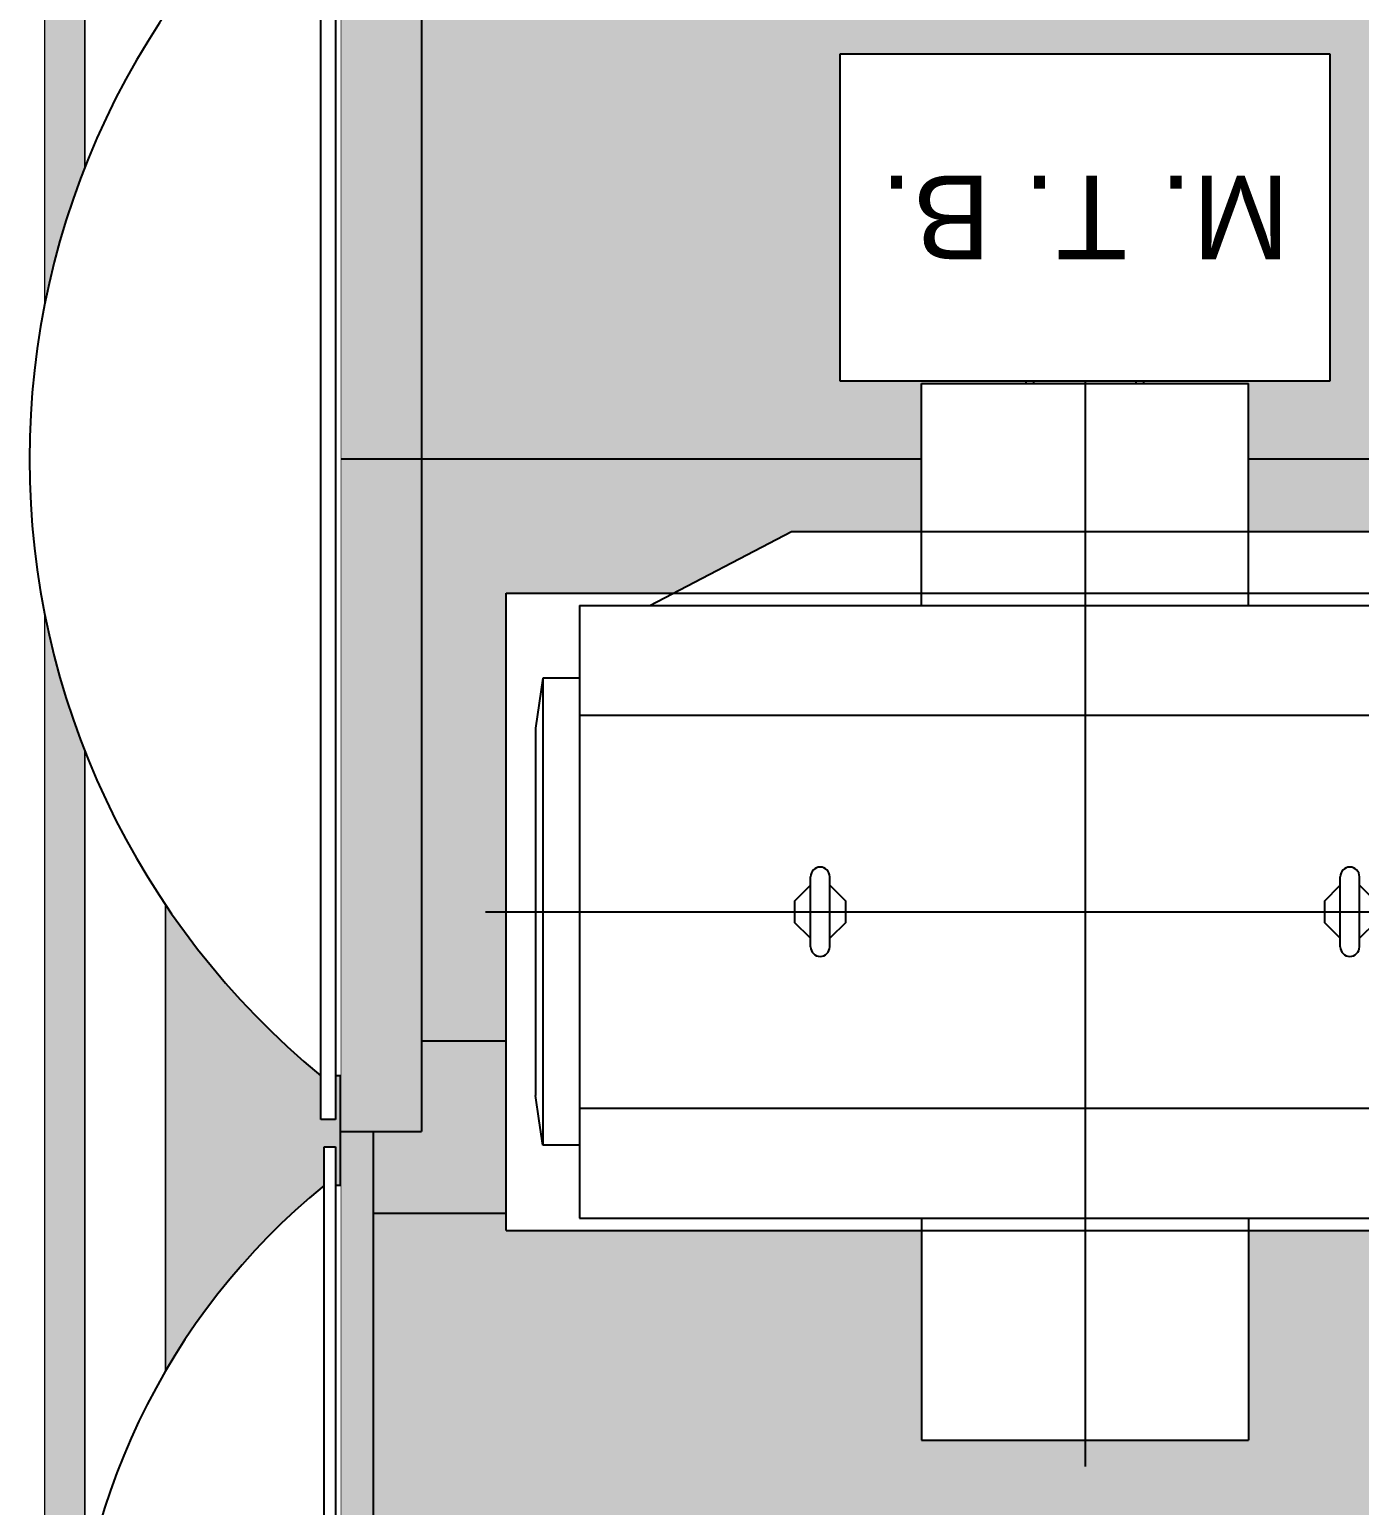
# Model space of a CAD drawing. Extents: x -18489 to 195597, y -1599 to 112111.
# Drawn here: x -17050 to -16884.8, y 2025.3 to 2208.7 of the extents above; entities that cross this region are included whole.
import ezdxf

# ---------------------------------------------------------------- set-up
doc = ezdxf.new("R2010")
doc.units = 0
doc.header["$LTSCALE"] = 100
for name, color, linetype in [('188K-SM-03-F10-MECH-EQ-Y2257103$0$0 Xref', 8, 'Continuous'), ('188K-SM-03-F10-MECH-EQ-Y2257103$0$M-EQU-FOUNDATION', 8, 'Continuous'), ('188K-SM-03-F10-MECH-EQ-Y2257103$0$Micron CUP L10 HVAC EQU$0$M-MECH-EQU', 136, 'Continuous'), ('188K-SM-03-F10-MECH-EQ-Y2257103$0$Micron CUP L10 HVAC EQU$0$M-PHASE1 AREA', 252, 'Continuous')]:
    doc.layers.add(name, color=color, linetype=linetype)
doc.styles.add('188K-SM-03-F10-MECH-EQ-Y2257103$0$Micron CUP L10 HVAC EQU$0$Standard', font='arial.ttf')
pattern_1 = [(50, (4473.52, 709.2), (54.6554, -4.78173), [5.715, -62.865]), (355, (4473.52, 709.2), (-10.57303, 57.31705), [4.572, -50.29218]), (100.45144, (4478.076, 708.8), (44.08237, 52.53533), [4.857, -53.42707]), (46.1842, (4473.52, 724.44), (81.32371, -12.6127), [8.5725, -94.2975]), (96.63556, (4480.3, 723.39), (71.22124, 74.22784), [7.2855, -80.14068]), (351.18415, (4473.52, 724.44), (71.22124, 74.22784), [6.858, -75.43792]), (21, (4481.14, 720.63), (45.48432, -30.67956), [5.715, -62.865]), (326, (4481.14, 720.63), (18.54061, 55.25639), [4.572, -50.292]), (71.45144, (4484.93, 718.07), (64.02493, 24.57683), [4.857, -53.42698]), (37.5, (4473.521, 709.2), (0.926581, 25.366512), [0, -49.6824, 0, -51.054, 0, -50.4825]), (7.5, (4473.52, 709.2), (20.0459, 30.054172), [0, -29.1084, 0, -48.5394, 0, -19.2405]), (327.5, (4456.529, 709.2), (40.677179, -1.718623), [0, -19.05, 0, -59.436, 0, -78.867]), (317.5, (4448.91, 709.2), (44.438754, 7.62795), [0, -24.765, 0, -39.4716, 0, -56.007])]

# ---------------------------------------------------------------- blocks, each defined once
blk = doc.blocks.new('188K-SM-03-F10-MECH-EQ-Y2257103$0$Micron CUP L10 HVAC EQU$0$A$C0c53ceb0')
at = {"layer": '188K-SM-03-F10-MECH-EQ-Y2257103$0$Micron CUP L10 HVAC EQU$0$M-PHASE1 AREA'}
for p, q in [((-8682.32714, 10096.93438), (-8682.32714, 13214.65005)), ((-8581.63321, 13214.65005), (-8581.63321, 11543.4106)), ((-3683.5878, 12379.03032), (-8809.19869, 12379.03032)), ((-8030.31399, 12222.59024), (-7780.57708, 12222.59024)), ((-8030.31399, 12222.59024), (-8030.31399, 11663.85609)), ((-8030.31399, 12220.48001), (-7780.57708, 12220.48001)), ((-7780.57708, 12222.59024), (-7780.57708, 11663.85609)), ((-8581.63321, 11656.24174), (-6989.57635, 11656.24174)), ((-8030.31399, 11663.85609), (-7780.57708, 11663.85609)), ((-8682.32714, 11543.4106), (-8581.63321, 11543.4106)), ((-8641.7319, 11543.4106), (-8641.7319, 10096.93438)), ((-8641.7319, 11441.81762), (-7024.57348, 11441.81762))]:
    blk.add_line(p, q, dxfattribs=at)
for points in [[(-8706.66169, 13145.50567), (-8719.94116, 13134.39604), (-8733.02471, 13123.05635), (-8745.90837, 13111.49005), (-8758.58821, 13099.70065), (-8771.06036, 13087.69176), (-8783.32103, 13075.46703), (-8795.36648, 13063.03018), (-8807.19304, 13050.38501), (-8818.79712, 13037.53536), (-8830.17516, 13024.48514), (-8841.32372, 13011.23834), (-8852.23939, 12997.79899), (-8862.91885, 12984.17118), (-8873.35885, 12970.35907), (-8883.5562, 12956.36685), (-8893.5078, 12942.1988), (-8903.21061, 12927.85922), (-8912.66169, 12913.35249), (-8921.85816, 12898.68303), (-8930.7972, 12883.8553), (-8939.4761, 12868.87382), (-8947.89222, 12853.74316), (-8956.04299, 12838.46792), (-8963.92593, 12823.05275), (-8971.53864, 12807.50236), (-8978.87879, 12791.82147), (-8985.94416, 12776.01487), (-8992.73259, 12760.08737), (-8999.24201, 12744.04382), (-9005.47045, 12727.88911), (-9011.41599, 12711.62816), (-9017.07684, 12695.26592), (-9022.45126, 12678.80738), (-9027.53763, 12662.25755), (-9032.33438, 12645.62146), (-9036.84007, 12628.9042), (-9041.05331, 12612.11085), (-9044.97282, 12595.24653), (-9048.59742, 12578.31637), (-9051.92599, 12561.32553), (-9054.95753, 12544.27918), (-9057.6911, 12527.18252), (-9060.12588, 12510.04077), (-9062.26112, 12492.85912), (-9064.09618, 12475.64284), (-9065.63049, 12458.39714), (-9066.86359, 12441.1273), (-9067.7951, 12423.83856), (-9068.42474, 12406.5362), (-9068.75231, 12389.22549), (-9068.77772, 12371.9117), (-9068.50096, 12354.6001), (-9067.92212, 12337.29597), (-9067.04136, 12320.00457), (-9065.85896, 12302.73118), (-9064.37528, 12285.48106), (-9062.59077, 12268.25946), (-9060.50597, 12251.07162), (-9058.12152, 12233.92279), (-9055.43814, 12216.81819), (-9052.45666, 12199.76302), (-9049.17798, 12182.76248), (-9045.60309, 12165.82175), (-9041.7331, 12148.94599), (-9037.56917, 12132.14035), (-9033.11258, 12115.40993), (-9028.36468, 12098.75984), (-9023.32691, 12082.19515), (-9018.00083, 12065.7209), (-9012.38803, 12049.34212), (-9006.49025, 12033.06378), (-9000.30926, 12016.89086), (-8993.84696, 12000.82827), (-8987.10532, 11984.88091), (-8980.08638, 11969.05364), (-8972.79228, 11953.35127), (-8965.22526, 11937.7786), (-8957.3876, 11922.34036), (-8949.2817, 11907.04126), (-8940.91004, 11891.88596), (-8932.27515, 11876.87907), (-8923.37967, 11862.02516), (-8914.22631, 11847.32877), (-8904.81785, 11832.79436), (-8895.15717, 11818.42636), (-8885.2472, 11804.22916), (-8875.09097, 11790.20707), (-8864.69156, 11776.36437), (-8854.05215, 11762.70527), (-8843.17598, 11749.23393), (-8832.06635, 11735.95446), (-8820.72666, 11722.87091), (-8809.16036, 11709.98725), (-8797.37096, 11697.30741), (-8785.36207, 11684.83526), (-8773.13734, 11672.57459), (-8760.70049, 11660.52914), (-8748.05532, 11648.70258), (-8735.20567, 11637.0985), (-8722.15545, 11625.72046), (-8708.90865, 11614.5719), (-8706.66169, 11612.71964), (-8706.66169, 11558.4313), (-8688.6713, 11558.4313), (-8688.6713, 11612.71964), (-8682.32772, 11612.71964), (-8682.32772, 13145.50567), (-8688.6713, 13145.50567), (-8688.6713, 13199.79401), (-8706.66169, 13199.79401)], [(-7038.0419, 11420.48894), (-7554.40914, 11420.48894), (-7554.40914, 11159.76789), (-7960.39812, 11159.76789), (-7960.39812, 11420.48894), (-8476.76535, 11420.48894), (-8476.76535, 12212.67494), (-8268.57132, 12212.67494), (-8122.15935, 12289.17848), (-7960.39812, 12289.17848), (-7960.39812, 12473.39598), (-7554.40914, 12473.39598), (-7554.40914, 12289.17848), (-7413.8726, 12289.17848), (-7392.6479, 12289.17848), (-7246.23594, 12212.67494), (-7038.0419, 12212.67494), (-7038.0419, 12069.47408), (-7021.29485, 12063.8577), (-7021.29485, 12133.76083), (-6989.57697, 12133.76083), (-6989.57697, 11499.40304), (-7021.29485, 11499.40304), (-7021.29485, 11569.30617), (-7038.0419, 11563.68979)], [(-8702.65255, 11476.28832), (-8714.02211, 11466.87932), (-8725.22574, 11457.27333), (-8736.26002, 11447.47327), (-8747.12157, 11437.48214), (-8757.80711, 11427.30296), (-8768.31336, 11416.93884), (-8778.63714, 11406.39295), (-8788.77529, 11395.66848), (-8798.72474, 11384.76872), (-8808.48244, 11373.69697), (-8818.04542, 11362.45661), (-8827.41078, 11351.05107), (-8836.57565, 11339.48382), (-8845.53726, 11327.75838), (-8854.29286, 11315.87832), (-8862.83979, 11303.84727), (-8871.17545, 11291.66888), (-8879.2973, 11279.34687), (-8887.20286, 11266.885), (-8894.88973, 11254.28705), (-8902.35556, 11241.55686), (-8909.59809, 11228.69832), (-8916.6151, 11215.71533), (-8923.40445, 11202.61186), (-8929.96409, 11189.3919), (-8936.292, 11176.05946), (-8942.38627, 11162.61862), (-8948.24503, 11149.07347), (-8953.86651, 11135.42813), (-8959.24899, 11121.68676), (-8964.39083, 11107.85355), (-8969.29046, 11093.9327), (-8973.94639, 11079.92847), (-8978.35721, 11065.84511), (-8982.52156, 11051.68692), (-8986.43819, 11037.4582), (-8990.10589, 11023.1633), (-8993.52356, 11008.80656), (-8996.69015, 10994.39237), (-8999.60469, 10979.9251), (-9002.2663, 10965.40918), (-9004.67416, 10950.84901), (-9006.82755, 10936.24904), (-9008.72581, 10921.61371), (-9010.36835, 10906.94747), (-9011.75469, 10892.25481), (-9012.88439, 10877.54019), (-9013.75711, 10862.80809), (-9014.37259, 10848.06301), (-9014.73064, 10833.30943), (-9014.83115, 10818.55185), (-9014.67408, 10803.79476), (-9014.2595, 10789.04266), (-9013.58752, 10774.30005), (-9012.65835, 10759.57141), (-9011.47226, 10744.86122), (-9010.02964, 10730.17398), (-9008.3309, 10715.51415), (-9006.37657, 10700.8862), (-9004.16725, 10686.29459), (-9001.7036, 10671.74375), (-8998.98639, 10657.23813), (-8996.01642, 10642.78214), (-8992.79462, 10628.38019), (-8989.32196, 10614.03666), (-8985.59951, 10599.75591), (-8981.62838, 10585.54231), (-8977.4098, 10571.40018), (-8972.94504, 10557.33383), (-8968.23548, 10543.34754), (-8963.28254, 10529.44557), (-8958.08773, 10515.63217), (-8952.65263, 10501.91153), (-8946.9789, 10488.28783), (-8941.06827, 10474.76523), (-8934.92254, 10461.34784), (-8928.54358, 10448.03975), (-8921.93333, 10434.84502), (-8915.09381, 10421.76767), (-8908.0271, 10408.81167), (-8900.73535, 10395.98097), (-8893.22079, 10383.27949), (-8885.4857, 10370.71109), (-8877.53244, 10358.2796), (-8869.36343, 10345.98881), (-8860.98116, 10333.84246), (-8852.38819, 10321.84425), (-8843.58712, 10309.99783), (-8834.58065, 10298.30682), (-8825.37151, 10286.77477), (-8815.96252, 10275.4052), (-8806.35653, 10264.20158), (-8796.55647, 10253.1673), (-8786.56533, 10242.30575), (-8776.38616, 10231.62021), (-8766.02204, 10221.11395), (-8755.47615, 10210.79018), (-8744.75168, 10200.65202), (-8733.85191, 10190.70258), (-8722.78017, 10180.94488), (-8711.53981, 10171.3819), (-8702.65255, 10164.0558), (-8702.65255, 10115.88267), (-8688.6713, 10115.88267), (-8688.6713, 10164.0558), (-8682.32772, 10164.0558), (-8682.32772, 11476.28832), (-8688.6713, 11476.28832), (-8688.6713, 11524.46145), (-8702.65255, 11524.46145)]]:
    blk.add_wipeout(points).dxf.layer = '188K-SM-03-F10-MECH-EQ-Y2257103$0$Micron CUP L10 HVAC EQU$0$M-PHASE1 AREA'
for p, q in [((-8706.66169, 11558.4313), (-8706.66169, 13199.79401)), ((-8688.6713, 13199.79401), (-8688.6713, 11558.4313)), ((-7757.40363, 12506.25572), (-7757.40363, 11126.90815)), ((-7830.35477, 12476.56777), (-7684.45248, 12476.56777)), ((-7830.35477, 12473.39598), (-7830.35477, 12476.56777)), ((-7820.8394, 12473.39598), (-7820.8394, 12476.56777)), ((-7693.96785, 12473.39598), (-7693.96785, 12476.56777)), ((-7684.45248, 12473.39598), (-7684.45248, 12476.56777)), ((-7960.39812, 12197.19661), (-7960.39812, 12473.39598)), ((-7960.39812, 12473.39598), (-7554.40914, 12473.39598)), ((-7554.40914, 12197.19661), (-7554.40914, 12473.39598)), ((-8298.19364, 12197.19661), (-8122.15935, 12289.17848)), ((-8122.15935, 12289.17848), (-7960.39812, 12289.17848)), ((-7960.39812, 12289.17848), (-7554.40914, 12289.17848)), ((-7554.40914, 12289.17848), (-7392.6479, 12289.17848)), ((-8476.76535, 11420.48894), (-8476.76535, 12212.67494)), ((-8476.76535, 12212.67494), (-7038.0419, 12212.67494)), ((-8385.41783, 12197.19661), (-8385.41783, 11435.96727)), ((-8385.41783, 12197.19661), (-7129.38942, 12197.19661)), ((-8431.09159, 12106.80062), (-8440.22634, 12044.95074)), ((-8431.09159, 12106.80062), (-8431.09159, 11526.36325)), ((-8385.41783, 12106.80062), (-8431.09159, 12106.80062)), ((-8385.41783, 12060.80968), (-7129.38942, 12060.80968)), ((-8440.22634, 12044.95074), (-8440.22634, 11588.21313)), ((-8098.37093, 11772.96984), (-8098.37093, 11860.19403)), ((-8074.58252, 11772.96984), (-8074.58252, 11860.19403)), ((-7440.22473, 11772.96984), (-7440.22473, 11860.19403)), ((-7416.43632, 11772.96984), (-7416.43632, 11860.19403)), ((-8502.13966, 11816.58194), (-6856.36183, 11816.58194)), ((-8074.58252, 11784.86405), (-8073.33875, 11784.86405)), ((-7416.43632, 11784.86405), (-7415.19255, 11784.86405)), ((-8682.32772, 11612.71964), (-8688.6713, 11612.71964)), ((-8435.56808, 11556.67286), (-8440.22634, 11588.21313)), ((-8688.6713, 11558.4313), (-8706.66169, 11558.4313)), ((-8385.41783, 11572.35419), (-7129.38942, 11572.35419)), ((-8431.09157, 11526.36325), (-8435.56808, 11556.67286)), ((-8702.65255, 10115.88267), (-8702.65255, 11524.46145)), ((-8702.65255, 11524.46145), (-8688.6713, 11524.46145)), ((-8688.6713, 11524.46145), (-8688.6713, 10115.88267)), ((-8385.41783, 11526.36325), (-8431.09159, 11526.36325)), ((-8682.32772, 11476.28832), (-8688.6713, 11476.28832)), ((-8385.41783, 11435.96727), (-7129.38942, 11435.96727)), ((-7960.39812, 11435.96727), (-7960.39812, 11159.76789)), ((-7554.40914, 11435.96727), (-7554.40914, 11159.76789)), ((-8476.76535, 11420.48894), (-7038.0419, 11420.48894)), ((-7960.39812, 11159.76789), (-7554.40914, 11159.76789))]:
    blk.add_line(p, q, dxfattribs=at)
at = {"layer": '188K-SM-03-F10-MECH-EQ-Y2257103$0$Micron CUP L10 HVAC EQU$0$M-PHASE1 AREA', "flags": 128}
for points in [[(-8098.37093, 11848.29982), (-8099.61471, 11848.29982), (-8118.19462, 11829.71992), (-8118.19462, 11803.44396), (-8099.61471, 11784.86405), (-8098.37093, 11784.86405)], [(-8073.33875, 11784.86405), (-8054.75884, 11803.44396), (-8054.75884, 11829.71992), (-8073.33875, 11848.29982), (-8074.58252, 11848.29982)], [(-7440.22473, 11848.29982), (-7441.46851, 11848.29982), (-7460.04842, 11829.71992), (-7460.04842, 11803.44396), (-7441.46851, 11784.86405), (-7440.22473, 11784.86405)], [(-7415.19255, 11784.86405), (-7396.61264, 11803.44396), (-7396.61264, 11829.71992), (-7415.19255, 11848.29982), (-7416.43632, 11848.29982)]]:
    blk.add_lwpolyline(points, dxfattribs=at)
at = {"layer": '188K-SM-03-F10-MECH-EQ-Y2257103$0$Micron CUP L10 HVAC EQU$0$M-PHASE1 AREA'}
for centre, radius, start, end in [((-8076.78296, 12379.11266), 992.02089, 129.41590656, 230.58409344), ((-8086.47673, 11860.19403), 11.89421, 0, 180), ((-7428.33053, 11860.19403), 11.89421, 0, 180), ((-8086.47673, 11772.96984), 11.89421, 180, 0), ((-7428.33053, 11772.96984), 11.89421, 180, 0), ((-8169.25526, 10820.17206), 845.57744, 129.10978441, 230.89021559)]:
    blk.add_arc(centre, radius, start, end, dxfattribs=at)
blk.add_wipeout([(-7452.91189, 12882.55675), (-8061.89536, 12882.55675), (-8061.89536, 12476.56777), (-7452.91189, 12476.56777)]).dxf.layer = '188K-SM-03-F10-MECH-EQ-Y2257103$0$Micron CUP L10 HVAC EQU$0$M-PHASE1 AREA'
for p, q in [((-7452.91189, 12882.55675), (-8061.89536, 12882.55675)), ((-8061.89536, 12882.55675), (-8061.89536, 12476.56777)), ((-7452.91189, 12476.56777), (-7452.91189, 12882.55675)), ((-8061.89536, 12476.56777), (-7452.91189, 12476.56777))]:
    blk.add_line(p, q, dxfattribs=at)
at = {"layer": '188K-SM-03-F10-MECH-EQ-Y2257103$0$Micron CUP L10 HVAC EQU$0$M-PHASE1 AREA', "insert": (-7757.40363, 12679.56226), "char_height": 104.034676, "attachment_point": 5, "rotation": 180, "style": '188K-SM-03-F10-MECH-EQ-Y2257103$0$Micron CUP L10 HVAC EQU$0$Standard'}
blk.add_mtext('M. T. B.', dxfattribs=at)
blk = doc.blocks.new('188K-SM-03-F10-MECH-EQ-Y2257103$0$Micron CUP L10 HVAC EQU')
at = {"layer": '188K-SM-03-F10-MECH-EQ-Y2257103$0$Micron CUP L10 HVAC EQU$0$M-MECH-EQU'}
blk.add_blockref('188K-SM-03-F10-MECH-EQ-Y2257103$0$Micron CUP L10 HVAC EQU$0$A$C0c53ceb0', (-206166.7, 2082.2), dxfattribs=at)
blk = doc.blocks.new('188K-SM-03-F10-MECH-EQ-Y2257103')
at = {"layer": '188K-SM-03-F10-MECH-EQ-Y2257103$0$M-EQU-FOUNDATION'}
h = blk.add_hatch(dxfattribs=at)
h.set_pattern_fill('AR-CONC', color=256, scale=0.3)
h.set_pattern_definition(pattern_1)
h.paths.add_polyline_path([(-17043.15, 4192.46), (-16393.15, 4192.46), (-16393.15, 1372.46), (-17043.15, 1372.46)], flags=16)
h.paths.add_polyline_path([(-17048.15, 4197.46), (-16388.15, 4197.46), (-16388.15, 1367.46), (-17048.15, 1367.46)])
h = blk.add_hatch(dxfattribs=at)
h.set_pattern_fill('AR-CONC', color=256, scale=0.3)
h.set_pattern_definition(pattern_1)
h.paths.add_polyline_path([(-17033.15, 4182.46), (-16403.15, 4182.46), (-16403.15, 1382.46), (-17033.15, 1382.46)])
at = {"layer": '188K-SM-03-F10-MECH-EQ-Y2257103$0$M-EQU-FOUNDATION', "const_width": 0.2}
for points in [[(-17048.15, 4197.46), (-16388.15, 4197.46), (-16388.15, 1367.46), (-17048.15, 1367.46)], [(-17043.15, 4192.46), (-16393.15, 4192.46), (-16393.15, 1372.46), (-17043.15, 1372.46)], [(-17033.15, 4182.46), (-16403.15, 4182.46), (-16403.15, 1382.46), (-17033.15, 1382.46)]]:
    blk.add_lwpolyline(points, close=True, dxfattribs=at)
at = {"layer": '188K-SM-03-F10-MECH-EQ-Y2257103$0$0 Xref', "xscale": 0.1, "yscale": 0.1, "zscale": 0.1}
blk.add_blockref('188K-SM-03-F10-MECH-EQ-Y2257103$0$Micron CUP L10 HVAC EQU', (4473.52, 709.2), dxfattribs=at)

msp = doc.modelspace()

# ---------------------------------------------------------------- block references
msp.add_blockref('188K-SM-03-F10-MECH-EQ-Y2257103', (0, 0))

doc.saveas('drawing.dxf')
